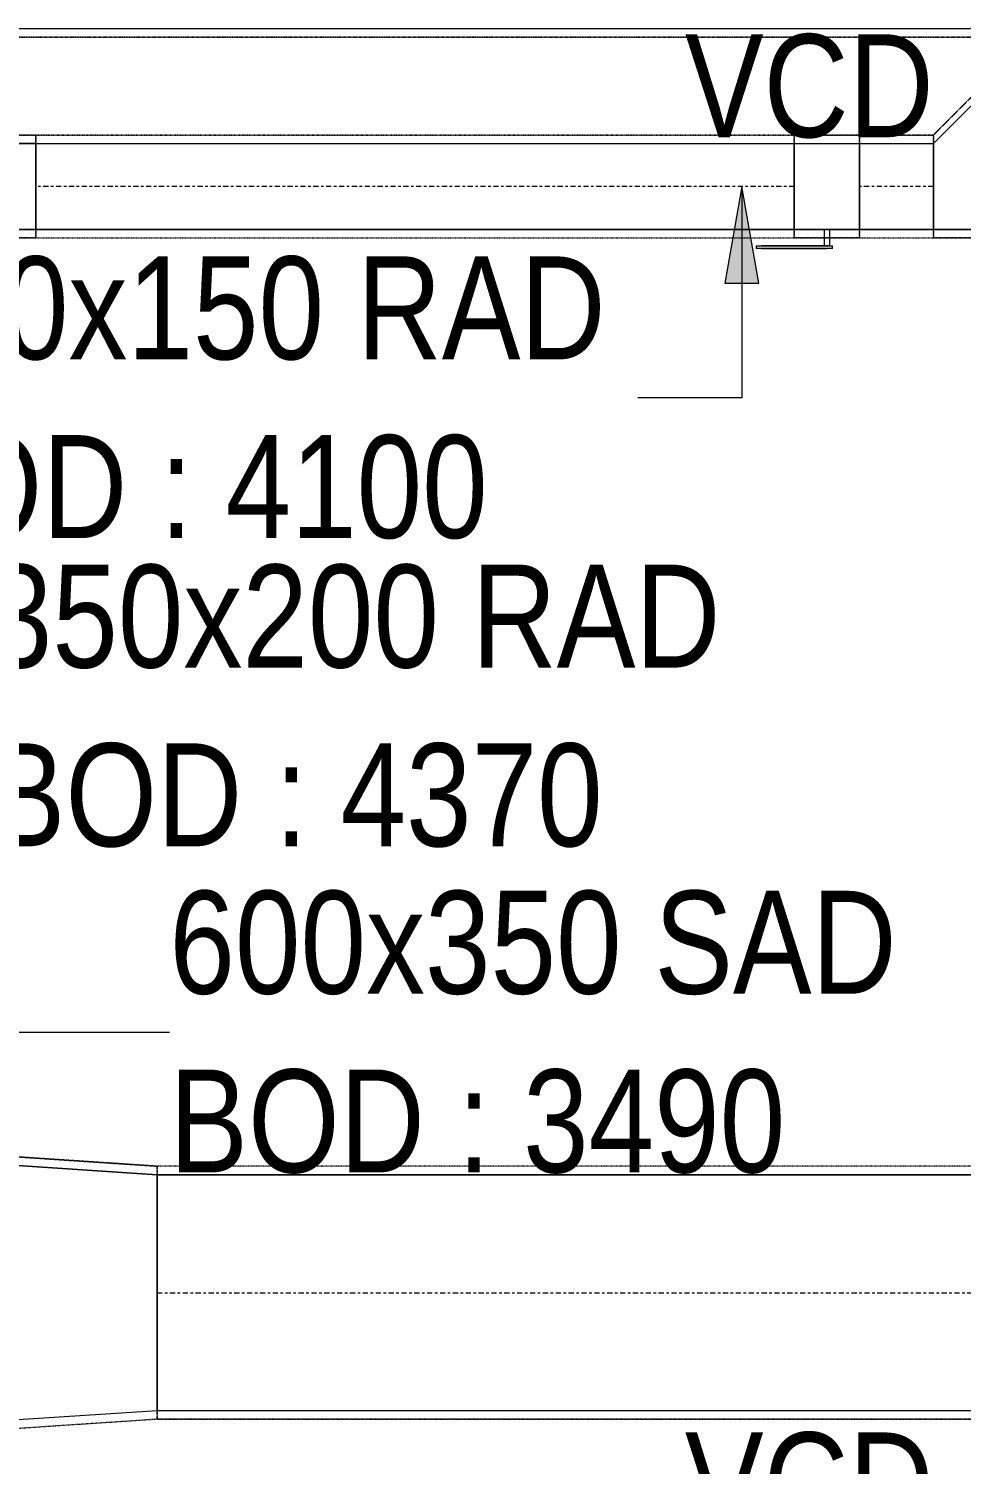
# Model space of a CAD drawing. Header units: inches. Extents: x -83664 to 20107, y -47222 to 19398.
# Drawn here: x -7464 to -5288, y -33412 to -30065 of the extents above; entities that cross this region are included whole.
import ezdxf

# ---------------------------------------------------------------- set-up
doc = ezdxf.new("R2010")
doc.units = ezdxf.units.IN
doc.header["$MEASUREMENT"] = 0
doc.linetypes.add('Center', pattern=[29.999999, 12, -6, 6, -6])
doc.linetypes.add('Hidden 0_50', pattern=[1.0584, 0.5292, -0.5292])
for name, color, linetype, lineweight in [('G-ANNO-TEXT', 7, 'Continuous', 9), ('M-HVAC-DUCT-CNTR', 7, 'Center', 9), ('M-HVAC-DUCT-IDEN', 7, 'Continuous', 18)]:
    doc.layers.add(name, color=color, linetype=linetype, lineweight=lineweight)
doc.layers.add('M-HVAC-DUCT', color=7, linetype='Continuous', lineweight=9, true_color=0xffe97f)
doc.styles.add('Arial Narrow_21', font='ARIALN.TTF', dxfattribs={"height": 240})

# ---------------------------------------------------------------- blocks, each defined once
blk = doc.blocks.new('M_Rectangular Tap - Beveled - Standard-7332057-FIRST FLOOR AC CONDITIONING LAYOUT - PART A')
at = {"layer": 'M-HVAC-DUCT', "color": 6, "true_color": 0xff00ff}
for p, q in [((0, 200), (-6.096, 200)), ((-6.096, -100), (-6.096, 200)), ((-6.096, 200), (-6.096, -100)), ((-6.096, 200), (0, 200)), ((100, 100), (0, 200)), ((100, 100), (0, 200)), ((100, 100), (100, -100)), ((100, -100), (100, 100)), ((-6.096, -100), (100, -100)), ((100, -100), (-6.096, -100))]:
    blk.add_line(p, q, dxfattribs=at)
blk = doc.blocks.new('M_Rectangular to Round Transition - Angle - 45 Degree-V62-FIRST FLOOR AC CONDITIONING LAYOUT - PART A')
at = {"layer": 'M-HVAC-DUCT', "color": 6, "true_color": 0xff00ff}
for p, q in [((0, 100), (60.4, 100)), ((60.4, 100), (0, 100)), ((0, 100), (0, -100)), ((0, -100), (0, 100)), ((60.4, 0), (60.4, 100)), ((60.4, 0), (60.4, 100)), ((60.4, -100), (60.4, 0)), ((60.4, -100), (60.4, 0)), ((0, -100), (60.4, -100)), ((60.4, -100), (0, -100))]:
    blk.add_line(p, q, dxfattribs=at)
blk = doc.blocks.new('M_Rec Transition - Length - Standard-8296206-FIRST FLOOR AC CONDITIONING LAYOUT - PART A')
at = {"layer": 'M-HVAC-DUCT', "color": 30, "true_color": 0xff7f00}
for p, q in [((0, 275), (375, 300)), ((0, 275), (375, 300)), ((0, 275), (0, -275)), ((0, -275), (0, 275)), ((375, -300), (375, 300)), ((375, 300), (375, -300)), ((0, -275), (375, -300)), ((375, -300), (0, -275))]:
    blk.add_line(p, q, dxfattribs=at)
blk = doc.blocks.new('TEMW-ME-DMP-Volume Control Damper - Standard-V100-FIRST FLOOR AC CONDITIONING LAYOUT - PART A')
at = {"layer": 'M-HVAC-DUCT', "color": 6, "true_color": 0xff00ff}
for p, q in [((-165.1, 138.1), (-165.1, 144.4)), ((-152.4, 144.4), (-165.1, 144.4)), ((-165.1, 138.1), (-152.4, 138.1)), ((0, 144.4), (-152.4, 144.4)), ((-152.4, 144.4), (0, 144.4)), ((0, 138.1), (-152.4, 138.1)), ((-152.4, 138.1), (0, 138.1)), ((-6.3, 100), (-6.3, 138.1)), ((6.4, 138.1), (-6.3, 138.1)), ((6.4, 138.1), (-6.3, 138.1)), ((12.7, 144.4), (0, 144.4)), ((0, 138.1), (12.7, 138.1)), ((6.4, 138.1), (6.4, 100)), ((12.7, 144.4), (12.7, 138.1)), ((-76.2, 100), (-76.2, -100)), ((-76.2, -100), (-76.2, 100)), ((76.2, 100), (-76.2, 100)), ((-76.2, 100), (76.2, 100)), ((-76.2, 100), (76.2, 100)), ((-6.3, 100), (6.4, 100)), ((-6.3, 100), (6.4, 100)), ((76.2, 100), (76.2, -100)), ((76.2, -100), (76.2, 100)), ((-76.2, -100), (76.2, -100)), ((-76.2, -100), (76.2, -100)), ((-76.2, -100), (76.2, -100))]:
    blk.add_line(p, q, dxfattribs=at)
blk = doc.blocks.new('TEMW-SMBZ-HO-BM-HVAC-00002_rvt-1-FIRST FLOOR AC CONDITIONING LAYOUT - PART A')
at = {"layer": 'M-HVAC-DUCT', "color": 30, "true_color": 0xff7f00}
for p, q in [((150082.7, 68307.7), (141124, 68307.7)), ((150082.7, 68307.7), (141124, 68307.7)), ((144292.3, 65635.5), (144292.3, 65085.5)), ((144292.3, 65085.5), (144292.3, 65635.5)), ((144292.3, 65635.5), (149321, 65635.5)), ((149321, 65635.5), (144292.3, 65635.5)), ((149321, 65085.5), (144292.3, 65085.5)), ((149321, 65085.5), (144292.3, 65085.5))]:
    blk.add_line(p, q, dxfattribs=at)
at = {"layer": 'M-HVAC-DUCT', "color": 30, "linetype": 'Hidden 0_50', "true_color": 0xff7f00}
for p, q in [((141124, 68287.7), (150082.7, 68287.7)), ((150082.7, 68287.7), (141124, 68287.7)), ((144292.3, 65655.5), (143917.3, 65680.5)), ((143917.3, 65680.5), (144292.3, 65655.5)), ((144292.3, 65065.5), (144292.3, 65655.5)), ((144292.3, 65655.5), (144292.3, 65065.5)), ((149321, 65655.5), (144292.3, 65655.5)), ((149321, 65655.5), (144292.3, 65655.5)), ((144292.3, 65065.5), (144292.3, 65655.5)), ((144292.3, 65655.5), (144292.3, 65065.5)), ((144292.3, 65065.5), (143917.3, 65040.5)), ((144292.3, 65065.5), (143917.3, 65040.5)), ((144292.3, 65065.5), (149321, 65065.5)), ((149321, 65065.5), (144292.3, 65065.5))]:
    blk.add_line(p, q, dxfattribs=at)
at = {"layer": 'M-HVAC-DUCT', "color": 6, "linetype": 'Hidden 0_50', "true_color": 0xff00ff}
for p, q in [((146103.3, 68059.8), (146203.3, 68159.8)), ((146203.3, 68159.8), (146103.3, 68059.8)), ((144009.6, 68059.8), (143949.3, 68059.8)), ((143949.3, 68059.8), (144009.6, 68059.8)), ((144009.6, 68059.8), (144009.6, 67819.8)), ((144009.6, 67819.8), (144009.6, 68059.8)), ((145778.7, 68059.8), (144009.6, 68059.8)), ((144009.6, 68059.8), (145778.7, 68059.8)), ((144009.6, 68059.8), (144009.6, 67819.8)), ((144009.6, 67819.8), (144009.6, 68059.8)), ((145778.7, 68059.8), (145778.7, 67819.8)), ((145778.7, 67819.8), (145778.7, 68059.8)), ((145931.1, 68059.8), (145778.7, 68059.8)), ((145778.7, 68059.8), (145778.7, 67819.8)), ((145778.7, 67819.8), (145778.7, 68059.8)), ((145778.7, 68059.8), (145931.1, 68059.8)), ((145931.1, 67819.8), (145931.1, 68059.8)), ((145931.1, 68059.8), (145931.1, 67819.8)), ((145931.1, 68059.8), (145931.1, 67819.8)), ((145931.1, 67819.8), (145931.1, 68059.8)), ((146103.3, 68059.8), (145931.1, 68059.8)), ((145931.1, 68059.8), (146103.3, 68059.8)), ((146103.3, 67819.8), (146103.3, 68059.8)), ((146103.3, 68059.8), (146103.3, 67819.8)), ((146103.3, 68059.8), (146103.3, 67819.8)), ((146103.3, 67819.8), (146103.3, 68059.8)), ((144009.6, 67819.8), (143949.3, 67819.8)), ((143949.3, 67819.8), (144009.6, 67819.8)), ((144009.6, 67819.8), (145778.7, 67819.8)), ((144009.6, 67819.8), (145778.7, 67819.8)), ((145778.7, 67819.8), (145931.1, 67819.8)), ((145931.1, 67819.8), (145778.7, 67819.8)), ((145931.1, 67819.8), (146103.3, 67819.8)), ((145931.1, 67819.8), (146103.3, 67819.8)), ((146229.4, 67819.8), (146103.3, 67819.8)), ((146103.3, 67819.8), (146229.4, 67819.8))]:
    blk.add_line(p, q, dxfattribs=at)
at = {"layer": 'M-HVAC-DUCT', "color": 6, "true_color": 0xff00ff}
for p, q in [((144009.6, 67839.8), (144009.6, 68039.8)), ((144009.6, 68039.8), (144009.6, 67839.8)), ((144009.6, 68039.8), (145778.7, 68039.8)), ((144009.6, 68039.8), (145778.7, 68039.8)), ((145778.7, 67839.8), (145778.7, 68039.8)), ((145778.7, 68039.8), (145778.7, 67839.8)), ((145931.1, 67839.8), (145931.1, 68039.8)), ((145931.1, 68039.8), (145931.1, 67839.8)), ((145931.1, 68039.8), (146103.3, 68039.8)), ((145931.1, 68039.8), (146103.3, 68039.8)), ((146103.3, 67839.8), (146103.3, 68039.8)), ((146103.3, 68039.8), (146103.3, 67839.8)), ((145778.7, 67839.8), (144009.6, 67839.8)), ((144009.6, 67839.8), (145778.7, 67839.8)), ((146103.3, 67839.8), (145931.1, 67839.8)), ((145931.1, 67839.8), (146103.3, 67839.8))]:
    blk.add_line(p, q, dxfattribs=at)
at = {"layer": 'M-HVAC-DUCT-CNTR', "color": 6, "true_color": 0xff00ff}
for p, q in [((145778.7, 67939.8), (144009.6, 67939.8)), ((146103.3, 67939.8), (145931.1, 67939.8))]:
    blk.add_line(p, q, dxfattribs=at)
at = {"layer": 'M-HVAC-DUCT-CNTR', "color": 30, "true_color": 0xff7f00}
blk.add_line((144292.3, 65360.5), (149321, 65360.5), dxfattribs=at)
at = {"layer": 'M-HVAC-DUCT', "color": 6, "linetype": 'Hidden 0_50', "lineweight": 9, "true_color": 0xff00ff, "extrusion": (0, 0, -1)}
blk.add_blockref('M_Rectangular Tap - Beveled - Standard-7332057-FIRST FLOOR AC CONDITIONING LAYOUT - PART A', (-146203.3, 67939.8), dxfattribs=at)
at = {"layer": 'M-HVAC-DUCT', "color": 6, "linetype": 'Hidden 0_50', "lineweight": 9, "true_color": 0xff00ff, "rotation": 180}
for name, p in [('M_Rectangular to Round Transition - Angle - 45 Degree-V62-FIRST FLOOR AC CONDITIONING LAYOUT - PART A', (144009.6, 67939.8)), ('M_Rec Transition - Length - Standard-8296206-FIRST FLOOR AC CONDITIONING LAYOUT - PART A', (144292.3, 65360.5))]:
    blk.add_blockref(name, p, dxfattribs=at)
at = {"layer": 'M-HVAC-DUCT', "color": 6, "linetype": 'Hidden 0_50', "lineweight": 9, "true_color": 0xff00ff, "extrusion": (0, 0, -1), "rotation": 180}
blk.add_blockref('TEMW-ME-DMP-Volume Control Damper - Standard-V100-FIRST FLOOR AC CONDITIONING LAYOUT - PART A', (-145854.9, 67939.8), dxfattribs=at)
blk = doc.blocks.new('TEMW-SMBZ-HO-BM-HVAC-00002_rvt-2-FIRST FLOOR AC CONDITIONING LAYOUT - PART A')
at = {"layer": 'M-HVAC-DUCT', "color": 30, "true_color": 0xff7f00}
for p, q in [((150082.7, 68307.7), (141124, 68307.7)), ((150082.7, 68307.7), (141124, 68307.7)), ((144292.3, 65635.5), (144292.3, 65085.5)), ((144292.3, 65085.5), (144292.3, 65635.5)), ((144292.3, 65635.5), (149321, 65635.5)), ((149321, 65635.5), (144292.3, 65635.5)), ((149321, 65085.5), (144292.3, 65085.5)), ((149321, 65085.5), (144292.3, 65085.5))]:
    blk.add_line(p, q, dxfattribs=at)
at = {"layer": 'M-HVAC-DUCT', "color": 30, "linetype": 'Hidden 0_50', "true_color": 0xff7f00}
for p, q in [((141124, 68287.7), (150082.7, 68287.7)), ((150082.7, 68287.7), (141124, 68287.7)), ((144292.3, 65655.5), (143917.3, 65680.5)), ((143917.3, 65680.5), (144292.3, 65655.5)), ((144292.3, 65065.5), (144292.3, 65655.5)), ((144292.3, 65655.5), (144292.3, 65065.5)), ((149321, 65655.5), (144292.3, 65655.5)), ((149321, 65655.5), (144292.3, 65655.5)), ((144292.3, 65065.5), (144292.3, 65655.5)), ((144292.3, 65655.5), (144292.3, 65065.5)), ((144292.3, 65065.5), (143917.3, 65040.5)), ((144292.3, 65065.5), (143917.3, 65040.5)), ((144292.3, 65065.5), (149321, 65065.5)), ((149321, 65065.5), (144292.3, 65065.5))]:
    blk.add_line(p, q, dxfattribs=at)
at = {"layer": 'M-HVAC-DUCT', "color": 6, "linetype": 'Hidden 0_50', "true_color": 0xff00ff}
for p, q in [((146103.3, 68059.8), (146203.3, 68159.8)), ((146203.3, 68159.8), (146103.3, 68059.8)), ((144009.6, 68059.8), (143949.3, 68059.8)), ((143949.3, 68059.8), (144009.6, 68059.8)), ((144009.6, 68059.8), (144009.6, 67819.8)), ((144009.6, 67819.8), (144009.6, 68059.8)), ((145778.7, 68059.8), (144009.6, 68059.8)), ((144009.6, 68059.8), (145778.7, 68059.8)), ((144009.6, 68059.8), (144009.6, 67819.8)), ((144009.6, 67819.8), (144009.6, 68059.8)), ((145778.7, 68059.8), (145778.7, 67819.8)), ((145778.7, 67819.8), (145778.7, 68059.8)), ((145931.1, 68059.8), (145778.7, 68059.8)), ((145778.7, 68059.8), (145778.7, 67819.8)), ((145778.7, 67819.8), (145778.7, 68059.8)), ((145778.7, 68059.8), (145931.1, 68059.8)), ((145931.1, 67819.8), (145931.1, 68059.8)), ((145931.1, 68059.8), (145931.1, 67819.8)), ((145931.1, 68059.8), (145931.1, 67819.8)), ((145931.1, 67819.8), (145931.1, 68059.8)), ((146103.3, 68059.8), (145931.1, 68059.8)), ((145931.1, 68059.8), (146103.3, 68059.8)), ((146103.3, 67819.8), (146103.3, 68059.8)), ((146103.3, 68059.8), (146103.3, 67819.8)), ((146103.3, 68059.8), (146103.3, 67819.8)), ((146103.3, 67819.8), (146103.3, 68059.8)), ((144009.6, 67819.8), (143949.3, 67819.8)), ((143949.3, 67819.8), (144009.6, 67819.8)), ((144009.6, 67819.8), (145778.7, 67819.8)), ((144009.6, 67819.8), (145778.7, 67819.8)), ((145778.7, 67819.8), (145931.1, 67819.8)), ((145931.1, 67819.8), (145778.7, 67819.8)), ((145931.1, 67819.8), (146103.3, 67819.8)), ((145931.1, 67819.8), (146103.3, 67819.8)), ((146229.4, 67819.8), (146103.3, 67819.8)), ((146103.3, 67819.8), (146229.4, 67819.8))]:
    blk.add_line(p, q, dxfattribs=at)
at = {"layer": 'M-HVAC-DUCT', "color": 6, "true_color": 0xff00ff}
for p, q in [((144009.6, 67839.8), (144009.6, 68039.8)), ((144009.6, 68039.8), (144009.6, 67839.8)), ((144009.6, 68039.8), (145778.7, 68039.8)), ((144009.6, 68039.8), (145778.7, 68039.8)), ((145778.7, 67839.8), (145778.7, 68039.8)), ((145778.7, 68039.8), (145778.7, 67839.8)), ((145931.1, 67839.8), (145931.1, 68039.8)), ((145931.1, 68039.8), (145931.1, 67839.8)), ((145931.1, 68039.8), (146103.3, 68039.8)), ((145931.1, 68039.8), (146103.3, 68039.8)), ((146103.3, 67839.8), (146103.3, 68039.8)), ((146103.3, 68039.8), (146103.3, 67839.8)), ((145778.7, 67839.8), (144009.6, 67839.8)), ((144009.6, 67839.8), (145778.7, 67839.8)), ((146103.3, 67839.8), (145931.1, 67839.8)), ((145931.1, 67839.8), (146103.3, 67839.8))]:
    blk.add_line(p, q, dxfattribs=at)
at = {"layer": 'M-HVAC-DUCT-CNTR', "color": 6, "true_color": 0xff00ff}
for p, q in [((145778.7, 67939.8), (144009.6, 67939.8)), ((146103.3, 67939.8), (145931.1, 67939.8))]:
    blk.add_line(p, q, dxfattribs=at)
at = {"layer": 'M-HVAC-DUCT-CNTR', "color": 30, "true_color": 0xff7f00}
blk.add_line((144292.3, 65360.5), (149321, 65360.5), dxfattribs=at)
at = {"layer": 'M-HVAC-DUCT', "color": 6, "linetype": 'Hidden 0_50', "lineweight": 9, "true_color": 0xff00ff, "extrusion": (0, 0, -1)}
blk.add_blockref('M_Rectangular Tap - Beveled - Standard-7332057-FIRST FLOOR AC CONDITIONING LAYOUT - PART A', (-146203.3, 67939.8), dxfattribs=at)
at = {"layer": 'M-HVAC-DUCT', "color": 6, "linetype": 'Hidden 0_50', "lineweight": 9, "true_color": 0xff00ff, "rotation": 180}
for name, p in [('M_Rectangular to Round Transition - Angle - 45 Degree-V62-FIRST FLOOR AC CONDITIONING LAYOUT - PART A', (144009.6, 67939.8)), ('M_Rec Transition - Length - Standard-8296206-FIRST FLOOR AC CONDITIONING LAYOUT - PART A', (144292.3, 65360.5))]:
    blk.add_blockref(name, p, dxfattribs=at)
at = {"layer": 'M-HVAC-DUCT', "color": 6, "linetype": 'Hidden 0_50', "lineweight": 9, "true_color": 0xff00ff, "extrusion": (0, 0, -1), "rotation": 180}
blk.add_blockref('TEMW-ME-DMP-Volume Control Damper - Standard-V100-FIRST FLOOR AC CONDITIONING LAYOUT - PART A', (-145854.9, 67939.8), dxfattribs=at)

msp = doc.modelspace()

# ---------------------------------------------------------------- hatches: boundary and pattern name
at = {"layer": 'M-HVAC-DUCT-IDEN', "lineweight": 9}
msp.add_hatch(color=256, dxfattribs=at).paths.add_polyline_path([(-5800, -30432.5), (-5839.7, -30657.5), (-5760.3, -30657.5)])

# ---------------------------------------------------------------- linework, layer by layer
for p, q in [((-5800, -30432.5), (-5839.7, -30657.5)), ((-5760.3, -30657.5), (-5800, -30432.5)), ((-5800, -30432.5), (-5800, -30925)), ((-5839.7, -30657.5), (-5760.3, -30657.5)), ((-5800, -30925), (-6043.2, -30925)), ((-7563.5, -32404.2), (-7135.6, -32404.2))]:
    msp.add_line(p, q, dxfattribs=at)

# ---------------------------------------------------------------- block references
at = {"lineweight": 5}
for name in ['TEMW-SMBZ-HO-BM-HVAC-00002_rvt-1-FIRST FLOOR AC CONDITIONING LAYOUT - PART A', 'TEMW-SMBZ-HO-BM-HVAC-00002_rvt-2-FIRST FLOOR AC CONDITIONING LAYOUT - PART A']:
    msp.add_blockref(name, (-151456.7, -98372.2), dxfattribs=at)

# ---------------------------------------------------------------- texts
at = {"layer": 'G-ANNO-TEXT', "char_height": 240, "width": 733.544, "attachment_point": 1, "style": 'Arial Narrow_21'}
for insert in [(-5933, -30077.5), (-5933, -33337.5)]:
    msp.add_mtext('VCD', dxfattribs=dict(at, insert=insert))
at = {"layer": 'M-HVAC-DUCT-IDEN', "lineweight": 9, "char_height": 240, "attachment_point": 1, "style": 'Arial Narrow_21'}
for s, insert, width in [('200x150 RAD', (-7829.7, -30595.4), 2152.531), ('BOD : 4100', (-7829.7, -31012.1), 1803.797), ('350x200 RAD', (-7561.6, -31314.1), 2152.531), ('BOD : 4370', (-7561.6, -31730.8), 1803.797), ('600x350 SAD', (-7135.6, -32074.6), 2128.48), ('BOD : 3490', (-7135.6, -32491.3), 1803.797)]:
    msp.add_mtext(s, dxfattribs=dict(at, insert=insert, width=width))

doc.saveas('drawing.dxf')
